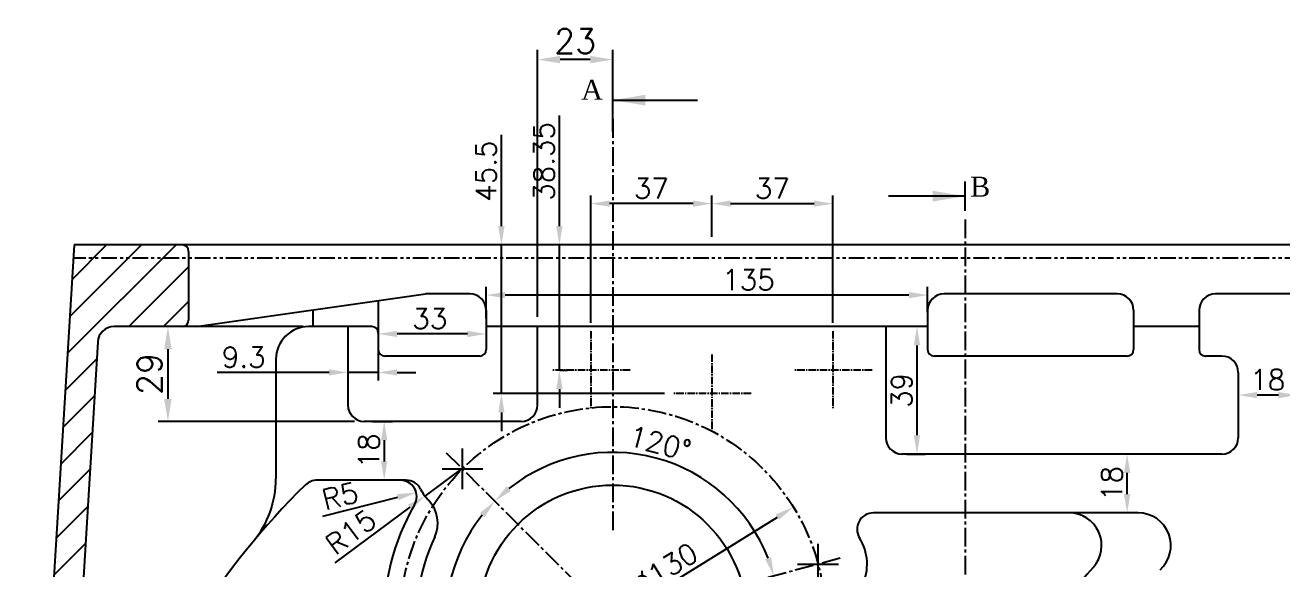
# Model space of a CAD drawing. Header units: millimetres. Extents: x -3508 to 12243, y -3609 to 4092.
# Drawn here: x -722.4 to -337.8, y -2419.3 to -2252.6 of the extents above; entities that cross this region are included whole.
import ezdxf

# ---------------------------------------------------------------- set-up
doc = ezdxf.new("R2010")
doc.units = ezdxf.units.MM
doc.header["$LTSCALE"] = 0.3
doc.header["$PDSIZE"] = -50
doc.linetypes.add('CENTER2', pattern=[28.575, 19.05, -3.175, 3.175, -3.175])
doc.linetypes.add('PHANTOM2', pattern=[31.75, 15.875, -3.175, 3.175, -3.175, 3.175, -3.175])
doc.layers.add('AM_5', color=3, linetype='Continuous', lineweight=25)
doc.layers.add('AM_8', color=1, linetype='Continuous', lineweight=25)
doc.layers.add('center', color=1, linetype='CENTER2')
doc.layers.add('CHAIN ...', color=8, linetype='PHANTOM2')
doc.styles.add('ROMANTIC', font='romantic.ttf')
doc.styles.add('rs', font='romans.shx')
doc.styles.get("Standard").update_dxf_attribs({"font": 'romans.shx', "width": 1.2})
doc.dimstyles.new('ISO-25', dxfattribs={"dimscale": 2.5, "dimtxt": 2.5, "dimasz": 2.5, "dimexe": 0.7, "dimexo": 0.625, "dimtad": 1, "dimdec": 3, "dimlfac": -1, "dimzin": 9, "dimdsep": 46, "dimtxsty": 'Standard', "dimcen": 2.5, "dimclrd": 1, "dimclre": 1, "dimclrt": 7, "dimazin": 0, "dimtfac": 0.65, "dimtdec": 3, "dimtmove": 0, "dimatfit": 3, "dimfxl": 0, "dimtolj": 1, "dimarcsym": 0})
doc.dimstyles.new('sarab', dxfattribs={"dimscale": 3, "dimtxt": 2.5, "dimasz": 2.3, "dimexe": 1, "dimexo": 1, "dimtad": 1, "dimdec": 3, "dimdsep": 46, "dimtxsty": 'rs', "dimcen": 0, "dimclrd": 1, "dimclre": 1, "dimclrt": 7, "dimadec": 3, "dimazin": 2, "dimtfac": 1, "dimtdec": 3, "dimtmove": 0, "dimatfit": 3, "dimfxl": 0, "dimarcsym": 0})
doc.dimstyles.new('sarab$0', dxfattribs={"dimscale": 3, "dimtxt": 2.5, "dimasz": 2.3, "dimexe": 1, "dimexo": 1, "dimtad": 1, "dimdec": 3, "dimdsep": 46, "dimtxsty": 'rs', "dimcen": 0, "dimclrd": 1, "dimclre": 1, "dimclrt": 7, "dimadec": 3, "dimazin": 2, "dimtfac": 1, "dimtdec": 3, "dimtmove": 0, "dimatfit": 3, "dimfxl": 0, "dimarcsym": 0})

# ---------------------------------------------------------------- blocks, each defined once
blk = doc.blocks.new('*D875')
at = {"color": 1, "lineweight": -2, "transparency": 16777216}
for p, q in [((-351.42, -2361.33), (-351.42, -2368.28)), ((-339.17, -2365.78), (-345.67, -2365.78))]:
    blk.add_line(p, q, dxfattribs=at)
at = {"color": 1, "transparency": 16777216}
for points in [[(-345.67, -2364.82), (-345.67, -2366.74), (-351.42, -2365.78)], [(-339.17, -2364.82), (-339.17, -2366.74), (-333.42, -2365.78)]]:
    blk.add_solid(points, dxfattribs=at)
at = {"layer": 'Defpoints', "color": 0, "transparency": 16777216}
for p in [(-351.42, -2358.83), (-351.42, -2365.78), (-333.42, -2365.78)]:
    blk.add_point(p, dxfattribs=at)
at = {"color": 7, "transparency": 16777216, "insert": (-342.42, -2361.09), "char_height": 6.25, "attachment_point": 5, "style": 'rs'}
blk.add_mtext('18', dxfattribs=at)
blk = doc.blocks.new('*D876')
at = {"color": 1, "lineweight": -2, "transparency": 16777216}
for p, q in [((-385.42, -2396.08), (-385.42, -2389.58)), ((-384.55, -2401.83), (-387.92, -2401.83))]:
    blk.add_line(p, q, dxfattribs=at)
at = {"color": 1, "transparency": 16777216}
for points in [[(-386.38, -2389.58), (-384.46, -2389.58), (-385.42, -2383.83)], [(-386.38, -2396.08), (-384.46, -2396.08), (-385.42, -2401.83)]]:
    blk.add_solid(points, dxfattribs=at)
at = {"layer": 'Defpoints', "color": 0, "transparency": 16777216}
for p in [(-385.42, -2383.83), (-385.42, -2383.83), (-382.05, -2401.83)]:
    blk.add_point(p, dxfattribs=at)
at = {"color": 7, "transparency": 16777216, "insert": (-390.11, -2392.83), "char_height": 6.25, "attachment_point": 5, "rotation": 90, "style": 'rs'}
blk.add_mtext('18', dxfattribs=at)
blk = doc.blocks.new('*D877')
at = {"color": 1, "lineweight": -2, "transparency": 16777216}
for p, q in [((-581.42, -2342.33), (-581.42, -2332.68)), ((-446.42, -2340.43), (-446.42, -2332.68)), ((-452.17, -2335.18), (-575.67, -2335.18))]:
    blk.add_line(p, q, dxfattribs=at)
at = {"color": 1, "transparency": 16777216}
for points in [[(-575.67, -2334.23), (-575.67, -2336.14), (-581.42, -2335.18)], [(-452.17, -2334.23), (-452.17, -2336.14), (-446.42, -2335.18)]]:
    blk.add_solid(points, dxfattribs=at)
at = {"layer": 'Defpoints', "color": 0, "transparency": 16777216}
for p in [(-581.42, -2335.18), (-581.42, -2344.83), (-446.42, -2342.93)]:
    blk.add_point(p, dxfattribs=at)
at = {"color": 7, "transparency": 16777216, "insert": (-501.21, -2330.5), "char_height": 6.25, "attachment_point": 5, "style": 'rs'}
blk.add_mtext('135', dxfattribs=at)
blk = doc.blocks.new('*D878')
at = {"color": 1, "lineweight": -2, "transparency": 16777216}
for p, q in [((-614.42, -2349.33), (-614.42, -2349.57)), ((-587.17, -2347.07), (-608.67, -2347.07)), ((-581.42, -2347.33), (-581.42, -2349.57))]:
    blk.add_line(p, q, dxfattribs=at)
at = {"color": 1, "transparency": 16777216}
for points in [[(-608.67, -2346.12), (-608.67, -2348.03), (-614.42, -2347.07)], [(-587.17, -2346.12), (-587.17, -2348.03), (-581.42, -2347.07)]]:
    blk.add_solid(points, dxfattribs=at)
at = {"layer": 'Defpoints', "color": 0, "transparency": 16777216}
for p in [(-581.42, -2344.83), (-614.42, -2346.83), (-614.42, -2347.07)]:
    blk.add_point(p, dxfattribs=at)
at = {"color": 7, "transparency": 16777216, "insert": (-598.68, -2342.39), "char_height": 6.25, "attachment_point": 5, "style": 'rs'}
blk.add_mtext('33', dxfattribs=at)
blk = doc.blocks.new('*D879')
at = {"color": 1, "lineweight": -2, "transparency": 16777216}
for p, q in [((-448.92, -2344.83), (-452.19, -2344.83)), ((-449.69, -2350.58), (-449.69, -2378.08)), ((-452.8, -2383.83), (-447.19, -2383.83))]:
    blk.add_line(p, q, dxfattribs=at)
at = {"color": 1, "transparency": 16777216}
for points in [[(-450.65, -2350.58), (-448.73, -2350.58), (-449.69, -2344.83)], [(-450.65, -2378.08), (-448.73, -2378.08), (-449.69, -2383.83)]]:
    blk.add_solid(points, dxfattribs=at)
at = {"layer": 'Defpoints', "color": 0, "transparency": 16777216}
for p in [(-446.42, -2344.83), (-455.3, -2383.83), (-449.69, -2383.83)]:
    blk.add_point(p, dxfattribs=at)
at = {"color": 7, "transparency": 16777216, "insert": (-454.38, -2364.33), "char_height": 6.25, "attachment_point": 5, "rotation": 90, "style": 'rs'}
blk.add_mtext('39', dxfattribs=at)
blk = doc.blocks.new('*D880')
at = {"color": 1, "lineweight": -2, "transparency": 16777216}
for p, q in [((-623.72, -2347.33), (-623.72, -2361.34)), ((-614.42, -2349.33), (-614.42, -2361.34)), ((-629.47, -2358.84), (-663.69, -2358.84)), ((-614.42, -2358.84), (-623.72, -2358.84)), ((-608.67, -2358.84), (-602.92, -2358.84))]:
    blk.add_line(p, q, dxfattribs=at)
at = {"color": 1, "transparency": 16777216}
for points in [[(-629.47, -2357.89), (-629.47, -2359.8), (-623.72, -2358.84)], [(-608.67, -2357.89), (-608.67, -2359.8), (-614.42, -2358.84)]]:
    blk.add_solid(points, dxfattribs=at)
at = {"layer": 'Defpoints', "color": 0, "transparency": 16777216}
for p in [(-623.72, -2344.83), (-614.42, -2346.83), (-623.72, -2358.84)]:
    blk.add_point(p, dxfattribs=at)
at = {"color": 7, "transparency": 16777216, "insert": (-655.58, -2354.16), "char_height": 6.25, "attachment_point": 5, "style": 'rs'}
blk.add_mtext('9.3', dxfattribs=at)
blk = doc.blocks.new('*D881')
at = {"color": 1, "lineweight": -2, "transparency": 16777216}
for p, q in [((-616.22, -2373.83), (-610.12, -2373.83)), ((-612.62, -2379.58), (-612.62, -2386.08)), ((-608.43, -2391.83), (-615.12, -2391.83))]:
    blk.add_line(p, q, dxfattribs=at)
at = {"color": 1, "transparency": 16777216}
for points in [[(-613.58, -2379.58), (-611.66, -2379.58), (-612.62, -2373.83)], [(-613.58, -2386.08), (-611.66, -2386.08), (-612.62, -2391.83)]]:
    blk.add_solid(points, dxfattribs=at)
at = {"layer": 'Defpoints', "color": 0, "transparency": 16777216}
for p in [(-618.72, -2373.83), (-612.62, -2391.83), (-605.93, -2391.83)]:
    blk.add_point(p, dxfattribs=at)
at = {"color": 7, "transparency": 16777216, "insert": (-617.31, -2382.83), "char_height": 6.25, "attachment_point": 5, "rotation": 90, "style": 'rs'}
blk.add_mtext('18', dxfattribs=at)
blk = doc.blocks.new('*D889')
at = {"color": 1, "lineweight": -2, "transparency": 16777216}
for p, q in [((-512.42, -2317.33), (-512.42, -2304.69)), ((-506.67, -2307.19), (-481.17, -2307.19)), ((-475.42, -2343.68), (-475.42, -2304.69))]:
    blk.add_line(p, q, dxfattribs=at)
at = {"color": 1, "transparency": 16777216}
for points in [[(-506.67, -2306.23), (-506.67, -2308.15), (-512.42, -2307.19)], [(-481.17, -2306.23), (-481.17, -2308.15), (-475.42, -2307.19)]]:
    blk.add_solid(points, dxfattribs=at)
at = {"layer": 'Defpoints', "color": 0, "transparency": 16777216}
for p in [(-475.42, -2307.19), (-512.42, -2319.83), (-475.42, -2346.18)]:
    blk.add_point(p, dxfattribs=at)
at = {"color": 7, "transparency": 16777216, "insert": (-493.92, -2302.5), "char_height": 6.25, "attachment_point": 5, "style": 'rs'}
blk.add_mtext('37', dxfattribs=at)
blk = doc.blocks.new('*D890')
at = {"color": 1, "lineweight": -2, "transparency": 16777216}
for p, q in [((-549.42, -2343.68), (-549.42, -2304.69)), ((-518.17, -2307.19), (-543.67, -2307.19)), ((-512.42, -2317.33), (-512.42, -2304.69))]:
    blk.add_line(p, q, dxfattribs=at)
at = {"color": 1, "transparency": 16777216}
for points in [[(-543.67, -2306.23), (-543.67, -2308.15), (-549.42, -2307.19)], [(-518.17, -2306.23), (-518.17, -2308.15), (-512.42, -2307.19)]]:
    blk.add_solid(points, dxfattribs=at)
at = {"layer": 'Defpoints', "color": 0, "transparency": 16777216}
for p in [(-549.42, -2307.19), (-512.42, -2319.83), (-549.42, -2346.18)]:
    blk.add_point(p, dxfattribs=at)
at = {"color": 7, "transparency": 16777216, "insert": (-530.92, -2302.5), "char_height": 6.25, "attachment_point": 5, "style": 'rs'}
blk.add_mtext('37', dxfattribs=at)
blk = doc.blocks.new('*D891')
at = {"color": 1, "lineweight": -2, "transparency": 16777216}
for p, q in [((-559.04, -2314.08), (-559.04, -2280.2)), ((-551.92, -2319.83), (-561.54, -2319.83)), ((-559.04, -2358.18), (-559.04, -2319.83)), ((-558.92, -2358.18), (-556.54, -2358.18)), ((-559.04, -2363.93), (-559.04, -2369.68))]:
    blk.add_line(p, q, dxfattribs=at)
at = {"color": 1, "transparency": 16777216}
for points in [[(-560, -2314.08), (-558.08, -2314.08), (-559.04, -2319.83)], [(-560, -2363.93), (-558.08, -2363.93), (-559.04, -2358.18)]]:
    blk.add_solid(points, dxfattribs=at)
at = {"layer": 'Defpoints', "color": 0, "transparency": 16777216}
for p in [(-549.42, -2319.83), (-561.42, -2358.18), (-559.04, -2358.18)]:
    blk.add_point(p, dxfattribs=at)
at = {"color": 7, "transparency": 16777216, "insert": (-563.73, -2294.26), "char_height": 6.25, "attachment_point": 5, "rotation": 90, "style": 'rs'}
blk.add_mtext('38.35', dxfattribs=at)
blk = doc.blocks.new('*D892')
at = {"color": 1, "lineweight": -2, "transparency": 16777216}
for p, q in [((-576.78, -2314.08), (-576.78, -2286.15)), ((-551.92, -2319.83), (-579.28, -2319.83)), ((-576.78, -2365.33), (-576.78, -2319.83)), ((-526.92, -2365.33), (-579.28, -2365.33)), ((-576.78, -2371.08), (-576.78, -2376.83))]:
    blk.add_line(p, q, dxfattribs=at)
at = {"color": 1, "transparency": 16777216}
for points in [[(-577.74, -2314.08), (-575.82, -2314.08), (-576.78, -2319.83)], [(-577.74, -2371.08), (-575.82, -2371.08), (-576.78, -2365.33)]]:
    blk.add_solid(points, dxfattribs=at)
at = {"layer": 'Defpoints', "color": 0, "transparency": 16777216}
for p in [(-549.42, -2319.83), (-576.78, -2365.33), (-524.42, -2365.33)]:
    blk.add_point(p, dxfattribs=at)
at = {"color": 7, "transparency": 16777216, "insert": (-581.47, -2297.24), "char_height": 6.25, "attachment_point": 5, "rotation": 90, "style": 'rs'}
blk.add_mtext('45.5', dxfattribs=at)
blk = doc.blocks.new('*D893')
at = {"color": 1, "lineweight": -2, "transparency": 16777216}
for p, q in [((-588.12, -2387.73), (-600.17, -2396.67)), ((-604.79, -2400.09), (-627.73, -2417.12))]:
    blk.add_line(p, q, dxfattribs=at)
at = {"color": 1, "transparency": 16777216}
blk.add_solid([(-605.36, -2399.32), (-604.21, -2400.86), (-600.17, -2396.67)], dxfattribs=at)
at = {"layer": 'Defpoints', "color": 0, "transparency": 16777216}
for p in [(-588.12, -2387.73), (-600.17, -2396.67)]:
    blk.add_point(p, dxfattribs=at)
at = {"color": 7, "transparency": 16777216, "insert": (-622.81, -2407.64), "char_height": 6.25, "attachment_point": 5, "rotation": 36.5808, "style": 'rs'}
blk.add_mtext('R15', dxfattribs=at)
blk = doc.blocks.new('*D903')
at = {"color": 1, "lineweight": -2, "transparency": 16777216}
blk.add_line((-534.79, -2429.4), (-492.38, -2403.09), dxfattribs=at)
at = {"color": 1, "transparency": 16777216}
blk.add_solid([(-492.88, -2402.27), (-491.87, -2403.9), (-487.49, -2400.06)], dxfattribs=at)
at = {"layer": 'Defpoints', "color": 0, "transparency": 16777216}
for p in [(-487.49, -2400.06), (-597.95, -2468.6)]:
    blk.add_point(p, dxfattribs=at)
at = {"color": 7, "transparency": 16777216, "insert": (-526.7, -2418.87), "char_height": 6.25, "attachment_point": 5, "rotation": 31.8192, "style": 'rs'}
blk.add_mtext('∅130', dxfattribs=at)
blk = doc.blocks.new('*D905')
at = {"color": 1, "lineweight": -2, "transparency": 16777216}
blk.add_line((-631.37, -2402.79), (-608.4, -2397.01), dxfattribs=at)
at = {"color": 1, "transparency": 16777216}
blk.add_solid([(-608.64, -2396.08), (-608.17, -2397.94), (-602.83, -2395.61)], dxfattribs=at)
at = {"layer": 'Defpoints', "color": 0, "transparency": 16777216}
for p in [(-602.83, -2395.61), (-607.67, -2396.83)]:
    blk.add_point(p, dxfattribs=at)
at = {"color": 7, "transparency": 16777216, "insert": (-626.09, -2396.63), "char_height": 6.25, "attachment_point": 5, "rotation": 14.1237, "style": 'rs'}
blk.add_mtext('R5', dxfattribs=at)
blk = doc.blocks.new('*D899')
at = {"color": 1, "lineweight": -2, "transparency": 16777216}
blk.add_arc((-542.72, -2434.33), 51.04, 141.4587, 248.5413, dxfattribs=at)
at = {"color": 1, "transparency": 16777216}
for points in [[(-583.36, -2401.89), (-581.93, -2403.17), (-578.81, -2398.24)], [(-561.09, -2480.92), (-561.69, -2482.74), (-555.93, -2483.62)]]:
    blk.add_solid(points, dxfattribs=at)
at = {"layer": 'Defpoints', "color": 0, "transparency": 16777216}
for p in [(-593.65, -2383.4), (-542.72, -2434.33), (-542.72, -2434.33), (-584.53, -2463.6), (-561.36, -2503.9)]:
    blk.add_point(p, dxfattribs=at)
at = {"color": 7, "transparency": 16777216, "insert": (-587.92, -2444.61), "char_height": 6.25, "attachment_point": 5, "rotation": 282.8193, "style": 'rs'}
blk.add_mtext('120°', dxfattribs=at)
blk = doc.blocks.new('*D900')
at = {"color": 1, "lineweight": -2, "transparency": 16777216}
blk.add_arc((-542.72, -2434.33), 51.04, 21.4587, 128.5413, dxfattribs=at)
at = {"color": 1, "transparency": 16777216}
for points in [[(-573.88, -2395.12), (-575.16, -2393.69), (-578.81, -2398.24)], [(-494.31, -2415.36), (-496.13, -2415.96), (-493.43, -2421.12)]]:
    blk.add_solid(points, dxfattribs=at)
at = {"layer": 'Defpoints', "color": 0, "transparency": 16777216}
for p in [(-593.65, -2383.4), (-513.45, -2392.52), (-473.15, -2415.69), (-542.72, -2434.33), (-542.72, -2434.33)]:
    blk.add_point(p, dxfattribs=at)
at = {"color": 7, "transparency": 16777216, "insert": (-528.3, -2380.5), "char_height": 6.25, "attachment_point": 5, "rotation": 345, "style": 'rs'}
blk.add_mtext('120°', dxfattribs=at)
blk = doc.blocks.new('*D901')
at = {"color": 1, "lineweight": -2, "transparency": 16777216}
blk.add_line((-492.97, -2440.07), (-494.66, -2454.7), dxfattribs=at)
for start, end in [(6.5822, 8.4178), (353.4178, 360)]:
    blk.add_arc((-542.72, -2434.33), 50.08, start, end, dxfattribs=at)
at = {"color": 1, "transparency": 16777216}
for points in [[(-494.12, -2427.19), (-492.24, -2426.8), (-494.35, -2421.37)], [(-492.02, -2428.53), (-493.93, -2428.64), (-492.64, -2434.33)]]:
    blk.add_solid(points, dxfattribs=at)
at = {"layer": 'Defpoints', "color": 0, "transparency": 16777216}
for p in [(-473.15, -2415.69), (-493.4, -2425.63), (-594.58, -2434.33), (-542.72, -2434.33), (-488.11, -2434.33)]:
    blk.add_point(p, dxfattribs=at)
at = {"color": 7, "transparency": 16777216, "insert": (-489.16, -2447.92), "char_height": 6.25, "attachment_point": 5, "rotation": 263.4178, "style": 'rs'}
blk.add_mtext('15°', dxfattribs=at)
blk = doc.blocks.new('*D897')
at = {"layer": 'AM_5', "color": 1, "lineweight": -2, "transparency": 16777216}
for p, q in [((-565.72, -2341.83), (-565.72, -2260.11)), ((-542.72, -2285.07), (-542.72, -2260.11)), ((-549.62, -2263.11), (-558.82, -2263.11))]:
    blk.add_line(p, q, dxfattribs=at)
at = {"layer": 'AM_5', "color": 1, "transparency": 16777216}
for points in [[(-558.82, -2261.96), (-558.82, -2264.26), (-565.72, -2263.11)], [(-549.62, -2261.96), (-549.62, -2264.26), (-542.72, -2263.11)]]:
    blk.add_solid(points, dxfattribs=at)
at = {"layer": 'Defpoints', "color": 0, "transparency": 16777216}
for p in [(-565.72, -2263.11), (-542.72, -2288.07), (-565.72, -2344.83)]:
    blk.add_point(p, dxfattribs=at)
at = {"layer": 'AM_5', "color": 7, "transparency": 16777216, "insert": (-554.22, -2257.48), "char_height": 7.5, "attachment_point": 5, "style": 'rs'}
blk.add_mtext('23', dxfattribs=at)
blk = doc.blocks.new('*D898')
at = {"layer": 'AM_5', "color": 1, "lineweight": -2, "transparency": 16777216}
for p, q in [((-637.42, -2344.83), (-681.76, -2344.83)), ((-678.76, -2351.73), (-678.76, -2366.93)), ((-621.72, -2373.83), (-681.76, -2373.83))]:
    blk.add_line(p, q, dxfattribs=at)
at = {"layer": 'AM_5', "color": 1, "transparency": 16777216}
for points in [[(-679.91, -2351.73), (-677.61, -2351.73), (-678.76, -2344.83)], [(-679.91, -2366.93), (-677.61, -2366.93), (-678.76, -2373.83)]]:
    blk.add_solid(points, dxfattribs=at)
at = {"layer": 'Defpoints', "color": 0, "transparency": 16777216}
for p in [(-634.42, -2344.83), (-678.76, -2373.83), (-618.72, -2373.83)]:
    blk.add_point(p, dxfattribs=at)
at = {"layer": 'AM_5', "color": 7, "transparency": 16777216, "insert": (-684.38, -2359.33), "char_height": 7.5, "attachment_point": 5, "rotation": 90, "style": 'rs'}
blk.add_mtext('29', dxfattribs=at)

msp = doc.modelspace()

# ---------------------------------------------------------------- hatches: boundary and pattern name
at = {"layer": 'AM_8'}
h = msp.add_hatch(dxfattribs=at)
h.set_pattern_fill('_U', color=2, scale=7.5, angle=45, style=0, pattern_type=0)
h.set_pattern_definition([(45, (-4636.907, -2302.975), (-5.303301, 5.303301), [])])
h.paths.add_polyline_path([(-674.4226, -2319.8271), (-707.4226, -2319.8271), (-707.6663, -2323.8271), (-672.4226, -2323.8271), (-672.4226, -2321.8271, 0.41421356)])
h.paths.add_polyline_path([(-141.7876, -2323.8271), (-179.9226, -2323.8271), (-179.9226, -2342.8271, 0.41421356), (-177.9226, -2344.8271), (-156.1044, -2344.8271, -0.36881883), (-146.2281, -2353.2593), (-125.525, -2483.6737, -0.03937884), (-123.4226, -2510.3271), (-114.4226, -2510.3271, 0.03937884), (-116.6364, -2482.2627)])
h.paths.add_polyline_path([(-142.4226, -2319.8271), (-177.9226, -2319.8271, 0.41421356), (-179.9226, -2321.8271), (-179.9226, -2323.8271), (-141.7876, -2323.8271)])
h.paths.add_polyline_path([(-293.4226, -2708.3271), (-310.9226, -2708.3271, 0.41421356), (-307.9226, -2711.3271), (-293.4226, -2711.3271)])
h.paths.add_polyline_path([(-275.9226, -2708.3271), (-293.4226, -2708.3271), (-293.4226, -2711.3271), (-278.9226, -2711.3271, 0.41421356)])
h.paths.add_polyline_path([(-116.8982, -2588.3536, 0.10442568), (-114.4226, -2576.6294), (-114.4226, -2510.3271), (-123.4226, -2510.3271), (-123.4226, -2523.9029, -0.04250087), (-123.4226, -2524.7514), (-123.4226, -2576.6294, -0.10442568), (-125.1299, -2584.7151, -0.29694372), (-293.4226, -2694.3271), (-293.4226, -2708.3271), (-275.9226, -2708.3271), (-275.9226, -2705.2521, -0.38384576), (-273.2364, -2702.2685, 0.26865162)])
h.paths.add_polyline_path([(-652.2387, -2676.6436), (-698.2204, -2674.3481, -0.39967831), (-713.4226, -2658.368), (-713.4226, -2612.6758, -0.08215483), (-722.4226, -2573.8834), (-722.4226, -2658.368, 0.39967831), (-698.6691, -2683.3369), (-606.7555, -2687.9254, -0.09692988)])
h.paths.add_polyline_path([(-710.01, -2510.3271), (-719.0267, -2510.3271), (-722.4226, -2566.0771), (-722.4226, -2573.8834, 0.08215483), (-713.4226, -2612.6758), (-713.4226, -2566.351)])
h.paths.add_polyline_path([(-600.6726, -2679.2178), (-652.2387, -2676.6436, 0.09692988), (-606.7555, -2687.9254), (-600.6726, -2688.229)])
h.paths.add_polyline_path([(-600.6726, -2679.2178), (-600.6726, -2688.229), (-476.6726, -2694.4193), (-476.6726, -2685.4081)])
h.paths.add_polyline_path([(-476.6726, -2685.4081), (-476.6726, -2694.4193), (-313.8244, -2702.549, -0.40465535), (-310.9226, -2705.5474), (-310.9226, -2708.3271), (-293.4226, -2708.3271), (-293.4226, -2694.3271, -0.0124707), (-302.5968, -2694.0983)])
edge = h.paths.add_edge_path()
edge.add_line((-674.4226, -2344.8271), (-695.2241, -2344.8271))
edge.add_arc((-695.2241, -2349.8271), 5, 90, 176.514209)
edge.add_line((-700.2148, -2349.5231), (-710.01, -2510.3271))
edge.add_line((-710.01, -2510.3271), (-719.0267, -2510.3271))
edge.add_line((-719.0267, -2510.3271), (-707.6663, -2323.8271))
edge.add_line((-707.6663, -2323.8271), (-672.4226, -2323.8271))
edge.add_line((-672.4226, -2323.8271), (-672.4226, -2342.8271))
edge.add_arc((-674.4226, -2342.8271), 2, 270, 360, ccw=False)

# ---------------------------------------------------------------- linework, layer by layer
at = {"color": 2}
for p, q in [((-542.7226, -2280.0222), (-542.7226, -2271.0053)), ((-542.7226, -2278.1221), (-542.7226, -2271.1221)), ((-434.9064, -2309.4092), (-434.9064, -2300.3923)), ((-707.4226, -2319.8271), (-722.4226, -2566.0771)), ((-142.4226, -2319.8271), (-707.4226, -2319.8271)), ((-672.4226, -2321.8271), (-672.4226, -2342.8271)), ((-670.0021, -2344.8271), (-600.0021, -2334.8271)), ((-614.4226, -2336.8872), (-614.4226, -2351.8271)), ((-614.4226, -2336.8872), (-614.4226, -2351.8271)), ((-614.4226, -2336.8872), (-614.4226, -2351.8271)), ((-586.4226, -2334.8271), (-600.0021, -2334.8271)), ((-388.4226, -2334.8271), (-441.4226, -2334.8271)), ((-288.4226, -2334.8271), (-358.4226, -2334.8271)), ((-634.4226, -2339.7443), (-634.4226, -2344.8271)), ((-581.4226, -2339.8271), (-581.4226, -2351.8271)), ((-446.4226, -2339.8271), (-446.4226, -2351.8271)), ((-383.4226, -2339.8271), (-383.4226, -2351.8271)), ((-363.4226, -2339.8271), (-363.4226, -2351.8271)), ((-670.0021, -2344.8271), (-695.2241, -2344.8271)), ((-616.4226, -2344.8271), (-635.7226, -2344.8271)), ((-623.7226, -2344.8271), (-623.7226, -2368.8271)), ((-446.4226, -2344.8271), (-581.4226, -2344.8271)), ((-565.7226, -2368.8271), (-565.7226, -2344.8271)), ((-459.2226, -2344.8271), (-459.2226, -2378.8271)), ((-363.4226, -2344.8271), (-383.4226, -2344.8271)), ((-700.2148, -2349.5231), (-713.4226, -2566.351)), ((-583.4226, -2353.8271), (-612.4226, -2353.8271)), ((-385.4226, -2353.8271), (-444.4226, -2353.8271)), ((-356.4226, -2353.8271), (-361.4226, -2353.8271)), ((-645.7226, -2354.8271), (-645.7226, -2391.3662)), ((-351.4226, -2358.8271), (-351.4226, -2378.8271)), ((-570.7226, -2373.8271), (-618.7226, -2373.8271)), ((-588.6846, -2394.6152), (-588.6846, -2382.1152)), ((-356.4226, -2383.8271), (-454.4226, -2383.8271)), ((-594.9346, -2388.3652), (-582.4346, -2388.3652)), ((-605.9325, -2391.8271), (-633.1844, -2391.8271)), ((-382.0454, -2401.8271), (-463.0257, -2401.8271)), ((-479.9375, -2423.7539), (-479.9375, -2411.2539)), ((-486.1875, -2417.5039), (-473.6875, -2417.5039))]:
    msp.add_line(p, q, dxfattribs=at)
msp.add_circle((-542.7226, -2434.3271), 41, dxfattribs=at)
for centre, radius, start, end in [((-674.4226, -2321.8271), 2, 0, 90), ((-586.4226, -2339.8271), 5, 0, 90), ((-441.4226, -2339.8271), 5, 90, 180), ((-388.4226, -2339.8271), 5, 0, 90), ((-358.4226, -2339.8271), 5, 90, 180), ((-695.2241, -2349.8271), 5, 90, 176.514209), ((-674.4226, -2342.8271), 2, 270, 0), ((-635.7226, -2354.8271), 10, 90, 180), ((-616.4226, -2346.8271), 2, 0, 90), ((-612.4226, -2351.8271), 2, 180, 270), ((-583.4226, -2351.8271), 2, 270, 0), ((-444.4226, -2351.8271), 2, 180, 270), ((-385.4226, -2351.8271), 2, 270, 0), ((-361.4226, -2351.8271), 2, 180, 270), ((-356.4226, -2358.8271), 5, 0, 90), ((-618.7226, -2368.8271), 5, 180, 270), ((-570.7226, -2368.8271), 5, 270, 0), ((-454.2226, -2378.8271), 5, 180, 270), ((-356.4226, -2378.8271), 5, 270, 0), ((-675.7226, -2391.3662), 30, 320.22232, 0), ((-633.1844, -2396.8271), 5, 90, 134.323863), ((-607.6745, -2396.8271), 5, 330, 90), ((-605.9325, -2396.8271), 5, 27.064934, 90), ((-476.6726, -2557.0771), 229, 134.323863, 161.341117), ((-588.1226, -2387.7271), 15, 207.064934, 223.507991), ((-542.7226, -2434.3271), 70, 150, 212.520035), ((-606.2546, -2404.9385), 10, 335.175688, 43.507991), ((-463.0257, -2406.8271), 5, 90, 212.265149), ((-403.2133, -2411.8271), 10, 318.102767, 90), ((-382.0454, -2411.8271), 10, 311.978469, 90), ((-382.0454, -2411.8271), 10, 311.978469, 90), ((-542.7226, -2434.3271), 60, 155.175688, 221.742089), ((-479.9375, -2417.5039), 15, 276.150117, 32.265149), ((-293.4226, -2510.3271), 137.5, 138.102767, 174.911138)]:
    msp.add_arc(centre, radius, start, end, dxfattribs=at)
at = {"layer": 'center', "color": 2}
for p, q in [((-542.7226, -2281.358), (-542.7226, -2407.3776)), ((-434.9064, -2312.0722), (-434.9064, -2427.0238)), ((-593.6504, -2383.3993), (-542.7226, -2434.3271)), ((-473.154, -2415.6862), (-542.7226, -2434.3271))]:
    msp.add_line(p, q, dxfattribs=at)
at = {"layer": 'center', "color": 2, "ltscale": 0.4}
for p, q in [((-549.4226, -2346.1771), (-549.4226, -2370.1771)), ((-475.4226, -2346.1771), (-475.4226, -2370.1771)), ((-512.4226, -2353.3271), (-512.4226, -2377.3271)), ((-537.4226, -2358.1771), (-561.4226, -2358.1771)), ((-463.4226, -2358.1771), (-487.4226, -2358.1771)), ((-500.4226, -2365.3271), (-524.4226, -2365.3271))]:
    msp.add_line(p, q, dxfattribs=at)
at = {"layer": 'center', "color": 2}
msp.add_circle((-542.7226, -2434.3271), 65, dxfattribs=at)
at = {"layer": 'CHAIN ...', "color": 2}
msp.add_line((-141.9098, -2323.8271), (-707.69, -2323.8271), dxfattribs=at)

# ---------------------------------------------------------------- texts
at = {"color": 2, "style": 'ROMANTIC'}
for s, p in [('A', (-552.3765, -2275.3977)), ('B', (-433.4286, -2305.0559))]:
    msp.add_text(s, height=6.1, dxfattribs=at).set_placement(p)

# ---------------------------------------------------------------- dimensions: what is measured, and where the dimension line sits
at = {"color": 2}
for base, p1, p2, picture, middle in [((-559.0427, -2358.1771), (-549.4226, -2319.8271), (-561.4226, -2358.1771), '*D891', (-559.0427, -2294.2646)), ((-576.7804, -2365.3271), (-549.4226, -2319.8271), (-524.4226, -2365.3271), '*D892', (-576.7804, -2297.2408)), ((-449.6924, -2383.8271), (-446.4226, -2344.8271), (-455.2976, -2383.8271), '*D879', (-449.6924, -2364.3271))]:
    dim = msp.add_linear_dim(base=base, p1=p1, p2=p2, angle=90, dimstyle='sarab', override={"dimscale": 2.5, "dimdec": 2, "dimadec": 2, "dimtdec": 2, "dimatfit": 0}, dxfattribs=at)
    dim.commit()
    dim.dimension.update_dxf_attribs({"geometry": picture, "text_midpoint": middle, "dimtype": 160})
for base, p1, p2, picture, middle in [((-549.4226, -2307.1914), (-512.4226, -2319.8271), (-549.4226, -2346.1771), '*D890', (-530.9226, -2302.5039)), ((-475.4226, -2307.1914), (-512.4226, -2319.8271), (-475.4226, -2346.1771), '*D889', (-493.9226, -2302.5039)), ((-351.4226, -2365.7783), (-333.4226, -2365.7783), (-351.4226, -2358.8271), '*D875', (-342.4226, -2361.0908))]:
    dim = msp.add_linear_dim(base=base, p1=p1, p2=p2, dimstyle='sarab', override={"dimscale": 2.5, "dimdec": 2, "dimadec": 2, "dimtdec": 2, "dimatfit": 0}, dxfattribs=at)
    dim.commit()
    dim.dimension.update_dxf_attribs({"geometry": picture, "text_midpoint": middle})
for base, p1, p2, picture, middle in [((-581.4226, -2335.1849), (-446.4226, -2342.926), (-581.4226, -2344.8271), '*D877', (-501.2093, -2335.1849)), ((-614.4226, -2347.0746), (-581.4226, -2344.8271), (-614.4226, -2346.8271), '*D878', (-598.6783, -2347.0746)), ((-623.7226, -2358.8442), (-614.4226, -2346.8271), (-623.7226, -2344.8271), '*D880', (-655.5796, -2358.8442))]:
    dim = msp.add_linear_dim(base=base, p1=p1, p2=p2, dimstyle='sarab', override={"dimscale": 2.5, "dimdec": 2, "dimadec": 2, "dimtdec": 2, "dimatfit": 0}, dxfattribs=at)
    dim.commit()
    dim.dimension.update_dxf_attribs({"geometry": picture, "text_midpoint": middle, "dimtype": 160})
for base, p1, p2, picture, middle in [((-612.6202, -2391.8271), (-618.7226, -2373.8271), (-605.9325, -2391.8271), '*D881', (-617.3077, -2382.8271)), ((-385.4226, -2383.8271), (-382.0454, -2401.8271), (-385.4226, -2383.8271), '*D876', (-390.1101, -2392.8271))]:
    dim = msp.add_linear_dim(base=base, p1=p1, p2=p2, angle=90, dimstyle='sarab', override={"dimscale": 2.5, "dimdec": 2, "dimadec": 2, "dimtdec": 2, "dimatfit": 0}, dxfattribs=at)
    dim.commit()
    dim.dimension.update_dxf_attribs({"geometry": picture, "text_midpoint": middle})
for base, line1, line2, picture, middle in [((-513.4495, -2392.5207), ((-593.6504, -2383.3993), (-542.7226, -2434.3271)), ((-473.154, -2415.6862), (-542.7226, -2434.3271)), '*D900', (-528.3003, -2380.5022)), ((-493.4041, -2425.6309), ((-473.154, -2415.6862), (-542.7226, -2434.3271)), ((-488.1133, -2434.3271), (-594.5764, -2434.3271)), '*D901', (-489.1611, -2447.9225))]:
    dim = msp.add_angular_dim_2l(base=base, line1=line1, line2=line2, dimstyle='sarab', override={"dimscale": 2.5, "dimdec": 2, "dimcen": 2.5, "dimadec": 2, "dimtdec": 2}, dxfattribs=at)
    dim.commit()
    dim.dimension.update_dxf_attribs({"geometry": picture, "text_midpoint": middle})
dim = msp.add_angular_dim_2l(base=(-584.529, -2463.6002), line1=((-561.3635, -2503.8958), (-542.7226, -2434.3271)), line2=((-593.6504, -2383.3993), (-542.7226, -2434.3271)), dimstyle='sarab', override={"dimscale": 2.5, "dimdec": 2, "dimcen": 2.5, "dimadec": 2, "dimtdec": 2}, dxfattribs=at)
dim.commit()
dim.dimension.update_dxf_attribs({"geometry": '*D899', "text_midpoint": (-592.4867, -2445.6509), "dimtype": 162})
for center, mpoint, override, picture, middle in [((-588.1226, -2387.7271), (-600.1679, -2396.6664), {"dimscale": 2.5, "dimdec": 2, "dimadec": 2, "dimtdec": 2, "dimatfit": 0}, '*D893', (-620.02, -2411.3995)), ((-607.6745, -2396.8271), (-602.8257, -2395.607), {"dimscale": 2.5, "dimdec": 2, "dimadec": 2, "dimtdec": 2, "dimtmove": 1}, '*D905', (-624.9476, -2401.1734))]:
    dim = msp.add_radius_dim(center=center, mpoint=mpoint, dimstyle='sarab', override=override, dxfattribs=at)
    dim.commit()
    dim.dimension.update_dxf_attribs({"geometry": picture, "text_midpoint": middle, "dimtype": 164})
dim = msp.add_diameter_dim_2p(p1=(-597.9542, -2468.5977), p2=(-487.4911, -2400.0565), dimstyle='sarab', override={"dimscale": 2.5, "dimdec": 2, "dimadec": 2, "dimtdec": 2}, dxfattribs=at)
dim.commit()
dim.dimension.update_dxf_attribs({"geometry": '*D903', "text_midpoint": (-524.2311, -2422.8533), "dimtype": 163})
at = {"layer": 'AM_5', "color": 2}
dim = msp.add_linear_dim(base=(-565.7226, -2263.1071), p1=(-542.7226, -2288.066), p2=(-565.7226, -2344.8271), dimstyle='sarab$0', dxfattribs=at)
dim.commit()
dim.dimension.update_dxf_attribs({"geometry": '*D897', "text_midpoint": (-554.2226, -2257.4821)})
dim = msp.add_linear_dim(base=(-678.7552, -2373.8271), p1=(-634.4226, -2344.8271), p2=(-618.7226, -2373.8271), angle=90, dimstyle='sarab$0', dxfattribs=at)
dim.commit()
dim.dimension.update_dxf_attribs({"geometry": '*D898', "text_midpoint": (-684.3802, -2359.3271)})

# ---------------------------------------------------------------- leaders
at = {"color": 2}
for points in [[(-542.7226, -2275.5137), (-516.8302, -2275.5137)], [(-434.9064, -2304.9008), (-458.4124, -2304.9008)]]:
    msp.add_leader(points, dimstyle='ISO-25', override={"dimscale": 2, "dimasz": 5}, dxfattribs=at)

doc.saveas('drawing.dxf')
